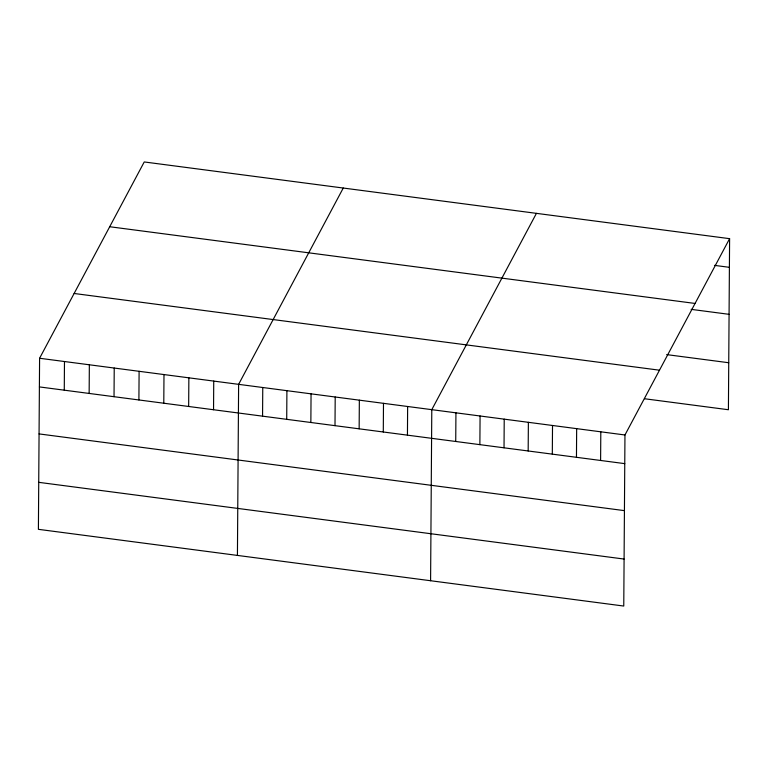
<?xml version="1.0" encoding="UTF-8"?>
<svg xmlns="http://www.w3.org/2000/svg" width="768" height="768" viewBox="0 0 768 768"><rect width="100%" height="100%" fill="white"/><g stroke="black" fill="none" stroke-linecap="round" stroke-linejoin="round"><path stroke-width="1.15" d="M39.59 358.262L38.4 529.334L623.76 606.048L624.96 434.976L729.6 238.666L144.24 161.952L39.59 358.262L624.96 434.976M64.272 390.173L64.474 361.526M89.146 393.437L89.347 364.781M114.029 396.701L114.23 368.045M138.902 399.955L139.104 371.299M163.786 403.219L163.987 374.563M188.659 406.483L188.861 377.827M213.542 409.738L213.734 381.082M237.427 555.418L238.618 384.346L343.258 188.035M262.56 416.17L262.762 387.514M286.714 419.328L286.906 390.672M310.858 422.496L311.059 393.84M335.002 425.654L335.203 397.008M359.146 428.822L359.347 400.166M383.29 431.99L383.491 403.334M407.443 435.149L407.635 406.493M430.589 580.733L431.789 409.661L536.429 213.35M455.731 441.485L455.933 412.829M479.875 444.643L480.077 415.987M504.029 447.811L504.221 419.155M528.173 450.979L528.374 422.323M552.317 454.138L552.518 425.482M576.461 457.306L576.662 428.65M600.605 460.474L600.806 431.818M729.6 238.666L728.41 409.738L644.467 398.736M714.451 265.363L729.398 267.322M109.709 226.733L695.069 303.446M691.123 309.35L729.072 314.323M666.643 354.605L728.736 362.736M74.131 293.482L659.491 370.195M39.398 386.918L624.758 463.632M39.062 433.91L624.422 510.634M38.726 482.333L624.086 559.056"/></g></svg>
